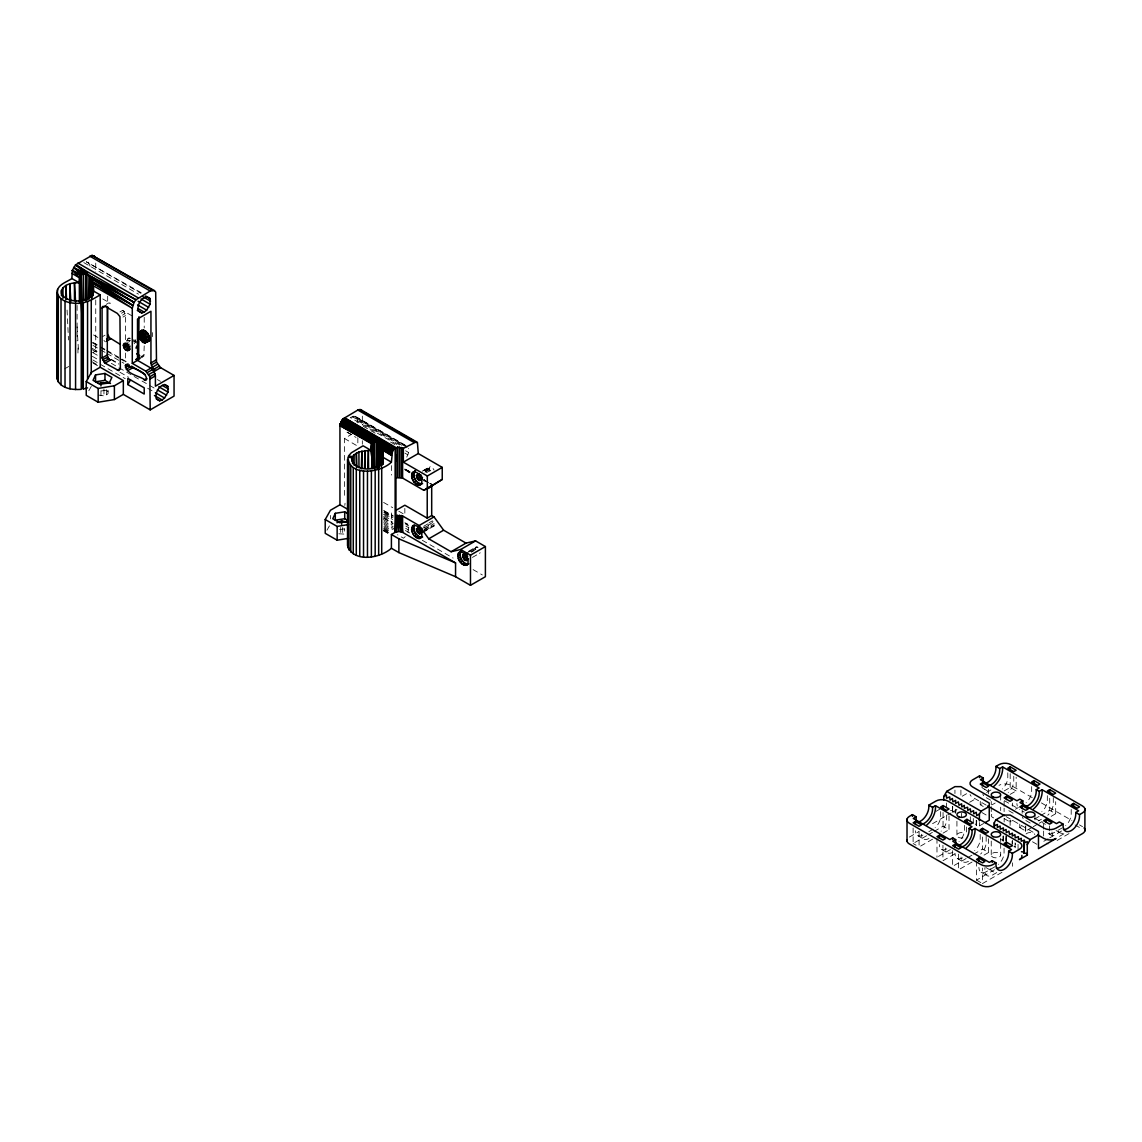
<?xml version="1.0" encoding="UTF-8"?>
<svg xmlns="http://www.w3.org/2000/svg" width="1142" height="1142" viewBox="0 0 1142 1142"><rect width="100%" height="100%" fill="white"/><g stroke="black" fill="none" stroke-linecap="round" stroke-linejoin="round"><path stroke-width="0.75" stroke-dasharray="5 3.75" d="M976.282 820.413L976.41 825.737L979.393 825.923L979.393 822.526M955.526 812.133L952.399 811.805L952.414 806.637M952.399 811.805L952.871 805.838M955.854 812.476L955.854 809.164M976.267 825.58L976.738 821.255M1003.133 841.097L1003.147 835.93M1003.161 840.926L1003.161 835.83L1003.161 840.926L1003.59 836.715M1006.102 842.81L1006.116 835.915M1012.54 843.567L1012.554 840.284M1015.081 842.81L1015.067 847.992L1015.524 843.61M424.139 481.31L424.196 479.454M344.798 505.435L345.055 503.222M357.218 422.811L357.218 418.686L355.29 416.33L350.237 417.529L398.672 445.508M406.752 457.114L408.679 452.532L408.679 448.406M407.937 532.372L408.679 525.92L406.752 523.564L405.239 523.307M77.956 348.01L77.956 353.62M144.22 345.84L143.821 356.247L138.596 359.259M126.776 340.958L128.761 337.904L130.117 338.275L126.776 340.958L129.603 340.402M429.963 471.161L429.078 468.249L430.177 466.578L432.404 467.421L434.103 470.133M423.653 526.334L429.278 523.079L432.147 526.533L433.989 526.077L434.103 523.536L432.404 520.823L428.179 523.264M475.529 549.787L475.643 547.246L478.641 547.518L467.378 554.027M152.6 336.647L152.6 332.593M137.354 342.243L134.713 341.686L135.784 339.617L133.685 337.818M88.848 390.707L91.46 386.082M326.955 530.231L329.567 525.606M134.114 343.742L135.955 341.586L134.328 339.631M128.561 342.272L130.302 340.444M98.355 395.018L103.951 395.889L106.563 395.018L108.062 393.519L108.062 386.624M405.239 536.626L403.497 538.21L397.445 534.727M479.454 553.342L480.225 552.771M128.932 340.83L130.002 340.145M106.177 304.4L108.79 302.901L110.289 303.301L102.737 298.933M119.981 311.909L122.594 310.396L133.029 316.434M121.48 313.236L124.078 311.723L125.577 315.563L125.577 340.544M122.565 315.121L125.177 313.622M122.965 317.076L125.577 315.563M102.452 336.676L105.064 335.163M64.409 368.966L68.891 366.382M92.759 352.607L95.742 350.88L98.812 352.65M141.608 356.261L144.22 354.762M344.427 495.314L344.427 438.471L351.879 434.16M423.125 470.647L430.177 466.578M422.354 471.203L429.406 467.135M424.196 470.747L431.248 466.678M424.853 470.69L429.078 468.249M425.352 471.489L432.404 467.421M425.052 472.131L429.278 469.69M426.38 472.717L433.418 468.648M420.741 529.374L433.418 522.051M424.324 527.818L429.963 524.563M424.239 529.231L434.103 523.536M423.939 529.859L430.977 525.805M423.025 531.473L434.303 524.963M425.095 530.602L432.147 526.533M422.711 532.586L433.989 526.077M468.605 551.3L476.414 546.675M466.222 553.285L477.484 546.775M469.69 551.6L475.329 548.346M471.303 552.228L474.116 550.601M472.417 557.41L478.055 554.155M935.912 811.405L939.837 809.15M962.235 796.202L966.617 793.676M909.389 837.057L918.653 831.704M932.557 823.682L951.1 812.976M952.642 812.076L957.282 809.407M969.644 802.269L975.825 798.701M986.631 792.462L991.27 789.779M928.817 831.69L933.2 829.163M913.115 828.007L913.115 843.51L926.59 835.744M928.089 834.873L932.571 832.275M934.07 831.419L943.049 826.237L949.016 829.677L949.016 815.902M980.25 801.313L980.25 804.753L983.233 803.026M1004.189 790.935L1010.185 787.48L1016.152 790.921L1016.152 777.145M932.557 839.184L919.082 846.964L919.082 828.007M943.035 833.132L949.016 829.677M992.198 804.753L995.196 803.012M1010.156 794.375L1016.152 790.921M979.393 825.923L983.619 823.482M1015.424 809.25L1018.35 807.565M938.481 856.429L950.458 849.52M954.926 853.831L942.949 860.74L942.949 845.237M1004.118 818.543L1010.085 821.983L1013.082 820.256M966.118 858.556L952.642 866.335L952.642 847.393M967.617 857.699L972.099 855.101M973.598 854.245L982.577 849.063L988.544 852.503L988.544 838.728M1019.777 824.139L1019.777 827.579L1022.775 825.852M1034.752 818.942L1039.234 816.344M1040.733 815.488L1049.712 810.306L1055.679 813.746L1055.679 801.684M1038.521 820.898L1041.447 819.214M972.085 862.01L958.609 869.79L958.609 850.833M984.061 855.101L988.544 852.503M1019.777 827.579L1025.744 831.033L1031.726 827.565M1033.225 826.708L1037.721 824.11M1039.22 823.254L1042.203 821.526M1051.197 816.33L1055.679 813.746M995.139 866.607L986.36 871.674A10.549 6.095 -60 0 1 978.908 867.378M1062.274 827.85L1053.495 832.918A10.549 6.095 -60 0 1 1047.028 832.347M976.51 861.168L976.51 880.125L994.482 869.747M1048.142 838.77L1043.645 841.368L1048.128 843.952M1061.603 830.991L1049.641 837.9L1049.612 832.746M996.723 872.588L992.327 875.129A10.549 6.095 -60 0 1 984.875 870.818L984.875 867.72M1063.844 833.831L1059.462 836.372A10.549 6.095 -60 0 1 1057.535 837.186M1001.948 872.331L982.477 883.565L982.477 868.063M1057.092 840.483L1069.069 833.574M950.429 810.477L952.871 810.763M127.347 338.931L130.117 338.275M101.495 390.949L109.346 389.736M339.659 529.602L345.94 528.632M338.86 533.799L344.641 534.099L344.641 528.932M133.014 341.843L135.955 341.586M1013.925 846.45L1015.524 846.921M975.154 824.053L976.738 824.538M141.151 292.68L86.235 261.761L141.023 293.38M141.237 356.475L142.736 356.875M1000.578 839.698L1003.59 840.041M409.507 472.46L404.839 469.904L409.949 472.859M423.525 480.097L428.193 482.638M423.882 479.84L428.407 482.638M429.992 483.394L432.975 485.093L429.892 483.48M1032.254 797.63L1010.927 785.325A8.437 4.868 0 0 0 998.993 785.325M1041.404 802.912L1071.867 820.513M1079.49 824.909L1082.53 826.665M1075.079 824.938L1079.547 827.522M355.29 416.33L406.752 446.051M356.475 417.23L407.937 446.936M353.763 416.088L405.239 445.794M357.218 418.686L407.166 447.521M352.036 416.487L403.497 446.208M83.809 262.603L138.482 294.165M357.475 420.599L399.857 445.066M363.27 426.309L376.903 434.174M390.521 442.04L396.574 445.537M405.653 450.776L408.679 452.532M404.91 453.103L407.937 454.859M984.547 789.236L989.115 791.877M1004.346 800.67L1019.578 809.45M1034.738 818.214L1045.401 824.367M1056.064 830.519L1059.105 832.275M986.303 797.701L990.785 800.285A10.549 6.095 -60 0 1 989.6 799.186M1013.168 813.204L1008.686 810.62A10.549 6.095 -60 0 0 1010.227 811.091M1025.844 820.527L1030.312 823.111A10.549 6.095 -60 0 1 1029.128 822.012M1048.213 833.446L1054.18 836.886A10.549 6.095 -60 0 1 1051.996 832.061M347.311 432.176L351.85 434.788M346.982 432.19L356.061 437.429M410.249 471.96L405.681 469.348M986.174 805.11L972.47 797.187A8.437 4.868 0 0 1 970.1 794.504M1005.988 816.544L1034.923 833.26M980.25 804.753L983.233 806.48M344.427 438.471L356.547 445.48M981.792 812.476L986.26 815.06M1032.511 841.768L1038.478 845.208M93.501 334.949L97.984 337.532M383.612 502.437L392.705 507.69M398.772 511.202L403.326 513.814M92.902 342.329L99.04 345.883M100.582 346.768L105.178 349.423M106.72 350.308L128.218 362.728M157.396 379.572L160.465 381.342M383.712 510.474L393.133 515.699M404.91 522.708L407.937 524.449M92.374 342.814L98.883 346.568M100.41 347.454L118.839 358.103M120.024 358.774L126.519 362.528M384.04 511.074L393.119 516.312M384.469 511.93L392.034 516.298M405.653 524.164L408.679 525.92M383.826 512.358L392.905 517.611M93.016 345.441L99.168 348.981M100.696 349.866L105.307 352.521M106.848 353.42L123.936 363.284M384.726 513.843L392.291 518.211M405.91 526.077L408.936 527.832M383.541 514.271L392.62 519.524M384.469 516.056L392.034 520.424M405.653 528.289L408.679 530.045M92.131 348.281L98.883 352.179M111.159 359.273L118.839 363.698M383.312 516.741L392.405 521.98M111.102 359.744L118.782 364.184M92.188 349.68L98.212 353.178M383.84 518.068L393.091 523.421M405.396 530.516L410.007 533.186M422.326 540.294L453.088 558.053M473.088 569.601L482.324 574.926M383.712 518.382L392.791 523.636M383.312 519.61L392.391 524.863M985.889 867.52L991.97 871.032M92.902 352.678L99.04 356.233M111.331 363.327L117.712 367.01M118.996 367.753L140.509 380.172M142.036 381.057L148.431 384.74M149.716 385.482L156.111 389.179M384.04 521.523L393.133 526.762M383.641 522.75L395.76 529.731M384.04 524.392L393.119 529.631M92.374 356.347L98.512 359.887M120.024 372.306L128.632 377.274M147.661 388.266L154.727 392.348M384.411 525.948L391.977 530.316M383.826 526.862L391.392 531.23M917.683 835.601L923.65 839.042M941.55 849.377L947.517 852.817M957.224 858.427L963.191 861.867M981.092 872.202L987.059 875.643M92.816 359.958L125.263 378.701M384.155 528.161L391.72 532.529M383.541 528.775L389.593 532.272M384.411 530.074L390.464 533.571M92.131 361.8L98.269 365.354M383.312 530.059L389.365 533.557M383.641 530.659L389.693 534.156M93.144 363.185L97.755 365.84M383.312 530.687L389.365 534.17M913.115 843.51L916.098 845.237M976.51 880.125L980.992 882.709M423.839 479.854L428.378 482.481M404.996 469.205L409.578 471.889L404.967 469.234M122.594 310.396L124.078 311.723M103.951 340.516L105.435 341.843M106.563 390.278L108.062 391.792M88.291 262.16L90.147 266.257M132.843 339.431L134.713 341.686M77.071 326.812L78.527 351.408M67.078 310.053L68.491 339.959M1018.05 844.338L1018.079 849.52M1012.112 846.079L1012.083 840.897L1012.112 844.381M1006.116 835.716L1006.145 842.639L1006.131 835.858M973.312 818.514L973.327 823.696M970.315 816.773L970.343 821.969M961.378 813.347L961.393 816.801M955.411 809.906L955.426 813.361M952.414 806.438L952.442 811.634L952.428 806.538M946.447 802.997L946.475 808.179M1071.196 809.435L1071.196 814.089A10.549 6.095 -60 0 1 1065.672 825.595M1053.295 797.559L1053.295 803.754A10.549 6.095 -60 0 1 1047.771 815.26M1049.712 798.244L1049.712 810.306M1049.612 825.866L1049.612 831.033M1047.328 795.66L1047.328 800.314A10.549 6.095 -60 0 1 1041.804 811.819M1043.645 824.139L1043.645 829.306M1043.645 831.033L1043.645 836.201M1034.995 814.931L1034.995 820.099M1031.669 786.61L1031.669 791.263A10.549 6.095 -60 0 1 1026.13 802.783M1025.744 825.866L1025.744 831.033M1025.545 826.394L1025.545 833.289M1022.161 810.178L1022.161 813.29M1013.768 776.274L1013.768 780.928A10.549 6.095 -60 0 1 1008.229 792.434M1012.469 803.04L1012.469 806.138M1012.412 862.838L1012.412 866.278M1010.185 773.691L1010.185 787.48M1010.128 825.395L1010.128 818.514L1010.085 821.983M1007.801 772.834L1007.801 777.488A10.549 6.095 -60 0 1 1002.262 788.994M1004.161 818.514L1004.161 821.954M1004.118 801.313L1004.118 806.48M1004.118 808.208L1004.118 811.648M1004.061 848.192L1004.061 852.846A10.549 6.095 -60 0 1 998.536 864.351M1000.678 795.117L1000.678 800.285M1000.678 807.18L1000.678 810.62M1000.678 838.185L1000.678 841.625M1000.678 843.353L1000.678 855.401A4.754 2.741 0 0 1 993.155 857.328A4.754 2.741 0 0 1 994.04 852.603A4.754 2.741 0 0 1 1000.678 855.401M991.242 801.427L991.242 804.867M991.242 806.595L991.242 815.202M991.242 841.04L991.242 854.816M988.601 789.25L988.601 793.904M986.16 836.315L986.16 842.511A10.549 6.095 -60 0 1 980.635 854.016M982.577 837L982.577 849.063M980.193 834.417L980.193 839.07A10.549 6.095 -60 0 1 974.668 850.576M966.375 826.979L966.375 833.874M964.533 825.366L964.533 830.02A10.549 6.095 -60 0 1 959.009 841.54M960.907 790.093L960.907 796.973M956.925 821.226L956.925 835.016M954.94 790.093L954.94 793.533M946.632 815.031L946.632 819.685A10.549 6.095 -60 0 1 941.108 831.205M943.049 812.447L943.049 826.237M940.665 811.591L940.665 816.244A10.549 6.095 -60 0 1 935.141 827.75M936.982 838.342L936.982 857.299M404.839 508.376L404.839 513.115M391.406 465.608L391.406 475.072M391.406 512.972L391.406 522.451M362.328 416.145L362.328 424.924M362.328 440.712L362.328 444.224M357.846 437.829L357.846 444.937M342.686 527.504L342.686 534.399M340.687 527.404L340.687 534.299M330.438 515.442L330.438 518.896M144.22 317.29L144.22 327.997M125.577 353.035L125.577 361.957M107.676 296.192L107.676 303.329M106.563 389.85L106.563 395.018M103.951 388.994L103.951 395.889M100.953 390.721L100.953 395.889M95.742 263.103L95.742 271.882M95.742 299.961L95.742 350.88M77.099 305.442L77.099 340.973M1026.101 833.988A4.754 2.741 0 0 1 1030.783 832.575A4.754 2.741 0 0 1 1034.823 834.531M993.683 817.9A4.754 2.741 0 0 1 992.983 813.361M962.991 837.928A4.754 2.741 0 0 1 957.31 836.415A4.754 2.741 0 0 1 959.18 832.961A4.754 2.741 0 0 1 965.347 833.589M1024.303 812.048A15.817 9.136 -60 0 1 1022.561 811.177M984.775 789.222A15.817 9.136 -60 0 1 981.663 786.881M1017.308 805.981A15.817 9.136 -60 0 1 1016.88 803.554M1062.902 833.374A15.817 9.136 -60 0 1 1057.749 830.805M993.726 871.903A15.817 9.136 -60 0 1 989.714 867.563M968.459 861.339A10.549 6.095 -60 0 1 961.007 857.042M962.492 857.899A10.549 6.095 -60 0 1 955.04 853.588M946.832 848.849A10.549 6.095 -60 0 1 939.366 844.552M952.799 852.303A10.549 6.095 -60 0 1 945.333 847.992M928.931 838.513A10.549 6.095 -60 0 1 921.466 834.217M922.964 835.073A10.549 6.095 -60 0 1 915.499 830.762M1023.161 818.571A10.549 6.095 -60 0 1 1022.418 816.915M983.633 795.746A10.549 6.095 -60 0 1 982.891 794.09M409.136 471.56L404.668 469.019L409.122 471.575M432.975 485.093L429.949 483.337L432.918 485.107M976.31 825.409L976.282 820.227L976.31 825.409"/><path stroke-width="1.5" d="M92.759 295.935C96.442 281.803 87.977 270.84 75.558 264.873L72.331 270.468L71.875 278.534C66.507 282.231 57.043 284.672 57.1 292.695L57.1 378.816C60.069 388.565 72.531 390.093 81.253 389.336L81.253 303.201L80.154 300.846C73.459 301.331 64.723 300.232 61.497 293.437L61.44 290.539C64.323 283.801 72.817 282.559 79.326 282.845L80.068 275.565L83.523 273.809L85.978 273.966L135.969 299.761L150.187 291.024L154.413 290.61L155.697 292.095L156.497 362.1L160.637 367.681L174.055 375.433L174.055 396.103L150.187 409.878L123.336 394.375L114.386 399.543L98.169 402.241L86.235 395.346L86.235 381.571L91.46 372.306L100.211 367.239L123.336 380.6L123.336 394.375M383.341 462.653L382.37 447.15L380.4 443.667L341.786 420.313L339.945 425.552L339.945 504.793L330.438 510.274L325.213 519.539L325.213 533.328L337.147 540.209L348.51 538.325M979.408 820.827L979.408 814.032L981.035 811.191L989.243 806.452M1027.129 853.474L1024.003 853.145L1024.36 840.084L1021.176 841.254L1021.305 838.257L1018.478 839.698L1018.393 836.629L1015.209 837.814L1014.91 834.631L1012.226 836.087L1012.426 833.189L1009.528 834.517L1008.943 831.176L1006.259 832.632L1006.088 829.477L1003.276 830.919L1003.404 827.921L1000.292 829.192L1000.121 826.023L997.309 827.479L997.437 824.467L994.325 825.737L994.325 822.64L995.952 819.799L1004.161 815.06L1010.128 815.06L1038.478 831.433L1038.478 848.649L1056.007 838.528A8.437 4.868 0 0 1 1044.073 838.528L1037.978 835.016M1024.003 853.145L1024.488 840.612M91.517 297.962L91.603 278.548L134.042 302.359L135.969 299.761L75.558 264.873L92.059 255.351L154.413 290.61M373.091 468.206L373.22 441.726L340.159 423.825L371.764 443.182L372.035 467.992M376.289 467.792L376.403 441.483L340.801 422.026L374.191 441.44L377.559 441.811L393.676 449.477L397.616 447.136L403.34 448.378L416.416 441.811M379.001 467.192L379.087 442.582L340.801 422.026L376.403 441.483L377.031 468.149M381.2 466.093L381.271 444.738L392.477 451.318L391.406 462.153C380.828 472.817 349.081 477.142 347.939 457.171L352.022 457.799L352.022 461.311M382.798 464.323L382.37 447.15L391.692 453.331L382.641 448.363L382.856 464.194M79.926 302.002L80.068 275.565L72.331 270.468L79.326 277.677L79.398 302.259M89.39 298.976L89.747 275.95L134.042 302.359L132.286 308.24L132.286 363.37L145.719 371.121L149.845 376.703L150.187 409.878M85.507 300.603L85.978 273.966L75.558 264.873M92.659 295.264L92.645 282.902L132.286 308.24L92.759 285.429L92.702 293.408L91.16 296.078L88.277 298.348L82.195 300.532L82.195 386.653L83.295 389.022L87.563 387.88M413.19 472.074C418.928 471.075 423.468 479.098 421.355 484.051L420.356 484.979C414.617 485.964 410.078 477.956 412.191 472.988L415.431 470.775L412.191 472.988M411.591 529.702L413.19 525.463C418.928 524.478 423.468 532.486 421.355 537.454L420.356 538.367C415.574 539.424 412.219 533.799 411.591 529.702L413.832 528.418L414.432 525.092L412.191 526.391M422.597 483.68C416.859 484.679 412.319 476.657 414.432 471.689M465.251 565.361L468.834 563.777C462.853 568.844 455.786 558.638 458.442 553.085L461.668 550.872L458.442 553.085M467.492 564.062C462.439 563.049 458.713 556.625 460.669 551.786M371.179 468.277C375.989 462.767 365.112 443.053 375.204 441.354M367.852 468.034L368.395 450.448L358.931 451.904L354.12 454.744L352.564 456.629L352.564 463.652M361.315 468.777L361.886 451.047L361.971 468.605M364.512 468.206L365.083 450.548L365.226 468.12M383.341 459.084C380.928 472.688 352.022 472.303 352.022 457.799M396.517 455.43L397.273 461.011M57.1 378.816L57.514 289.411M150.087 304.229L150.087 298.619L146.647 296.635C140.809 298.19 136.783 305.157 138.368 310.981L141.794 312.965L144.22 312.123L146.647 310.167L150.087 304.229L141.023 298.99M167.988 392.077L167.988 386.467L164.548 384.483C158.709 386.039 154.684 393.005 156.268 398.843L159.694 400.813L162.121 399.971L164.548 398.016L167.988 392.077L158.767 386.753M135.955 348.067L137.454 347.125L137.954 344.998L137.354 342.243M145.063 335.12L140.109 337.675L142.393 333.021L139.767 335.377L141.451 339.902L146.433 340.088L143.278 341.23L141.451 339.902L142.35 336.376L144.777 333.935M102.081 308.026L102.48 306.541L105.064 306.313L117.369 313.422L119.953 316.634L120.353 368.538L118.868 370.665L105.064 363.156L102.081 357.988L102.081 308.026L105.992 305.77M138.596 359.259L138.996 316.734M421.412 477.456L421.298 479.997L419.457 480.454L417.287 478.484L416.402 475.572L418.557 474.001L420.741 475.971M421.412 530.844L421.298 533.4L419.457 533.856L417.287 531.887L416.402 528.974L418.557 527.404L420.741 529.374M462.653 555.669L463.738 553.998L465.965 554.841L467.863 558.995L466.778 560.651L464.551 559.823L462.853 557.11L462.653 555.669L465.465 554.041M139.067 337.732L139.167 332.964L141.808 330.281L143.664 330.181C147.718 331.794 150.544 336.619 149.374 340.916L144.734 342.914L142.636 342.3L139.067 337.732L139.824 335.091M146.404 337.333L147.746 333.364L144.906 334.663L142.836 332.765L140.723 332.136L139.167 332.964L141.808 330.281L140.723 332.136L143.664 330.181L142.836 332.765L145.791 331.28L144.906 334.663L146.904 340.059L146.304 342.1L144.734 342.914L149.374 340.916L146.904 340.059L149.745 338.717L146.404 337.333L149.159 336.019M95.557 374.89L93.044 380.329L99.925 384.312L109.346 382.856L111.873 377.417L104.978 373.434L95.557 374.89L95.557 381.785L104.978 380.329L110.489 383.512M347.468 513.443L344.713 511.844L335.291 513.3L332.779 518.739L339.659 522.708L347.511 521.494M144.906 341.144L145.348 337.39L144.006 335.148L140.566 333.907M127.818 384.554L127.818 378.359L144.22 387.823L144.22 394.033L127.818 384.554L130.502 379.901M943.749 799.985L943.749 796.545L946.732 791.377L954.94 786.638L960.907 786.638L989.243 803.012L989.243 820.227L985.032 822.668M1021.819 855.429A8.437 4.868 0 0 1 1019.449 859.641L1027.286 855.115L1027.286 844.78L1030.27 839.613L1038.478 834.873M140.566 331.565L138.553 335.006L140.195 333.764M393.676 449.477L341.786 420.313L343.043 418.857L393.676 449.477L392.477 451.318L381.956 446.022L382.056 463.595M1027.386 854.202L1027.286 855.115M374.704 469.519L374.191 441.44L340.159 423.825L372.592 442.097L371.764 443.182L339.945 425.552L371.664 443.867L371.949 468.491L371.664 450.747L363.07 445.794L351.336 452.774L348.481 456.001L352.564 456.629M137.954 344.998L136.312 347.025L137.454 347.125M130.045 348.039L125.406 349.752L130.074 346.14L123.907 347.639L123.336 345.284L123.907 343.585L125.406 343.2L128.732 346.369L128.732 350.423L125.406 349.752L123.907 347.639L127.404 343.614M145.605 336.076L141.451 339.902M125.406 365.383L126.319 364.441C132.058 369.137 146.147 370.165 146.633 379.444L145.719 380.386C139.981 375.689 125.891 374.662 125.406 365.383L128.018 363.87M466.607 565.076L467.606 564.162C469.719 559.195 465.165 551.172 459.441 552.171M142.393 333.021L139.767 335.377L141.979 334.52M336.933 522.75L341.672 520.838L346.94 522.251M125.577 343.499L123.336 345.284L127.262 343.028M129.417 349.138L127.247 350.808L130.159 349.324M123.907 347.639L128.96 344.242M395.96 477.699L402.598 478.084L423.81 490.332L442.24 479.44L442.24 467.392L418.272 453.545L403.34 462.153L403.34 448.378M347.511 459.441L347.511 545.562C353.463 563.22 380.172 558.295 391.406 548.288L398.872 552.585L455.558 576.71L470.475 585.318L485.393 576.71L485.393 546.561L475.586 540.894L466.007 543.121L443.624 530.202L434.031 516.912L431.69 515.556L427.222 518.14L427.222 488.862L432.975 485.093L423.81 490.332M427.222 488.862L442.24 479.44M83.295 389.022L83.295 302.887L91.26 300.06L100.211 294.893L100.211 367.239M106.563 339.003L109.161 337.504L119.839 344.113M106.748 341.087L110.66 338.817M102.081 357.988L107.305 354.976L107.305 306.798M102.48 359.944L107.705 356.932L107.305 354.976M103.579 361.828L108.79 358.816L110.289 360.144L105.064 363.156M117.369 370.265L119.981 368.752M160.637 367.681L155.412 370.693L136.012 359.487L139.938 357.232M140.123 358.388L137.511 359.887L136.012 359.487M125.406 367.182L129.317 364.926M132.286 363.37L137.511 360.358L137.511 319.018L150.944 311.266L150.944 362.942L152.243 367.353L155.412 370.693M126.319 369.18L131.544 366.168L144.977 374.476M127.818 370.608L133.029 367.596M150.944 362.942L156.154 359.93M86.235 381.571L98.169 388.451L114.386 385.768L123.336 380.6M151.272 365.112L156.497 362.1M145.719 371.121L150.944 368.109L154.099 371.45L155.412 375.861L155.412 386.196L174.055 375.433M152.243 367.353L157.468 364.341M147.432 372.506L152.643 369.494M153.699 369.309L158.924 366.297M148.874 374.462L154.099 371.45M144.22 380.072L146.833 378.573M149.845 376.703L155.069 373.677M150.187 378.873L155.412 375.861M418.272 453.545L417.415 442.382L360.472 409.521L357.846 410.049L343.043 418.857L395.146 448.021L395.146 532.358L391.406 534.499L391.406 548.288M411.648 474.444L413.875 473.159M411.591 476.3L413.832 475.015M416.402 475.572L419.228 473.944M412.048 478.384L414.289 477.085M416.602 477.013L420.827 474.572M412.976 480.468L415.217 479.183M417.287 478.484L421.512 476.043M418.3 479.726L422.526 477.285M414.275 482.367L416.502 481.082M419.457 480.454L422.283 478.826M403.34 462.153L427.322 476L442.24 467.392M415.802 483.894L418.043 482.595M417.444 484.893L419.685 483.594M419.014 485.264L421.241 483.965M395.889 510.388L404.839 505.221L427.222 518.14M411.648 527.847L413.875 526.548M455.558 576.71L455.558 562.92L402.598 532.358L398.872 531.458L395.146 532.358L395.96 515.599L402.598 515.984L419.114 525.52L434.031 516.912M416.402 528.974L419.228 527.347M412.048 531.772L414.289 530.488L413.832 528.418M416.602 530.402L420.827 527.961M412.976 533.871L415.217 532.572L414.289 530.488M417.287 531.887L421.512 529.445M418.3 533.114L422.526 530.673M414.275 535.769L416.502 534.47L419.685 536.997L422.597 537.083M419.457 533.856L422.283 532.229M415.802 537.282L418.043 535.998M417.444 538.282L419.685 536.997M419.014 538.667L421.241 537.368M419.114 525.52L428.707 538.81L443.624 530.202M428.707 538.81L451.09 551.729L466.007 543.121M451.09 551.729L460.669 549.516L475.586 540.894M457.885 554.541L460.126 553.256M457.842 556.397L460.083 555.112M462.967 554.555L465.779 552.928M458.299 558.481L460.54 557.182M462.853 557.11L467.078 554.669M459.227 560.565L461.454 559.28M463.524 558.581L467.749 556.154M460.669 549.516L470.475 555.169L485.393 546.561M464.551 559.823L467.363 558.195M460.512 562.464L462.753 561.179M465.708 560.551L468.52 558.938M462.053 563.991L464.294 562.692M463.681 564.99L465.922 563.691M916.426 820.798A11.606 6.695 -60 0 1 916.155 818.514L916.155 816.787L912.415 814.631L909.389 816.387A8.437 4.868 0 0 0 909.389 823.282L980.992 864.622A8.437 4.868 0 0 0 992.926 864.622L995.952 862.867L995.952 864.594A11.606 6.695 -60 0 0 1004.161 869.319A11.606 6.695 -60 0 0 1012.369 855.115L1012.369 853.388L1019.449 849.305A8.437 4.868 0 0 0 1019.449 842.411L947.846 801.07A8.437 4.868 0 0 0 935.912 801.07L928.831 805.153L928.831 806.88A11.606 6.695 -60 0 1 918.496 821.997M983.562 782.042A11.606 6.695 -60 0 1 983.276 779.758L983.276 778.03L979.551 775.875L972.47 779.972A8.437 4.868 0 0 0 972.47 786.852L1044.073 828.193A8.437 4.868 0 0 0 1056.007 828.193L1063.088 824.11L1063.088 825.837A11.606 6.695 -60 0 0 1071.296 830.562A11.606 6.695 -60 0 0 1079.504 816.359L1079.504 814.631L1075.764 812.476L1075.764 814.203A11.606 6.695 -60 0 1 1063.459 829.52M985.632 783.241A11.606 6.695 -60 0 0 995.952 768.123L995.952 766.396L998.993 764.655A8.437 4.868 0 0 1 1010.927 764.655L1082.53 805.995A8.437 4.868 0 0 1 1082.53 812.89L1079.504 814.631M916.155 816.787L913.272 818.457L949.816 839.556L952.699 837.885L955.683 839.613L955.683 841.34A11.606 6.695 -60 0 0 955.954 843.624M928.831 805.153L932.557 807.308L935.441 805.652L971.985 826.751L969.101 828.421L969.101 830.134A11.606 6.695 -60 0 1 958.78 845.251M983.276 778.03L980.393 779.701L1016.951 800.799L1019.835 799.129L1022.818 800.856L1022.818 802.569A11.606 6.695 -60 0 0 1023.089 804.867M995.952 766.396L999.693 768.552L1002.576 766.896L1039.12 787.994L1036.237 789.65L1036.237 791.377A11.606 6.695 -60 0 1 1025.916 806.495M915.499 821.469L913.115 822.84L919.082 826.294L921.466 824.909L915.499 821.469L915.499 824.567M943.049 805.567L940.665 806.937L946.632 810.392L949.016 809.007L943.049 805.567L943.049 809.007M982.634 782.713L980.25 784.083L986.217 787.537L988.601 786.153L982.634 782.713L982.634 785.81M1010.185 766.81L1007.801 768.181L1013.768 771.621L1016.152 770.25L1010.185 766.81L1010.185 770.25M939.366 835.245L936.982 836.629L942.949 840.069L945.333 838.685L939.366 835.245L939.366 838.342M966.917 819.342L964.533 820.727L970.5 824.167L972.884 822.782L966.917 819.342L966.917 822.782M1006.502 796.488L1004.118 797.873L1010.085 801.313L1012.469 799.928L1006.502 796.488L1006.502 799.586M1034.052 780.586L1031.669 781.97L1037.635 785.411L1040.019 784.026L1034.052 780.586L1034.052 784.026M955.683 839.613L952.799 841.283L989.343 862.381L992.227 860.711L995.952 862.867M969.101 828.421L972.085 830.134L974.968 828.478L1011.527 849.577L1008.643 851.233L1008.643 852.96A11.606 6.695 -60 0 1 996.338 868.277M1022.818 800.856L1019.934 802.512L1056.478 823.625L1059.362 821.954L1063.088 824.11M1036.237 789.65L1039.22 791.377L1042.104 789.722L1078.648 810.82L1075.764 812.476M955.04 844.295L952.642 845.665L958.609 849.12L961.007 847.735L955.04 844.295L955.04 847.393M982.577 828.393L980.193 829.763L986.16 833.203L988.544 831.833L982.577 828.393L982.577 831.833M1022.161 805.538L1019.777 806.909L1025.744 810.349L1028.128 808.979L1022.161 805.538L1022.161 808.636M1049.712 789.622L1047.328 791.006L1053.295 794.447L1055.679 793.076L1049.712 789.622L1049.712 793.076M978.908 858.07L976.51 859.455L982.477 862.895L984.875 861.511L978.908 858.07L978.908 861.168M1006.445 842.168L1004.061 843.538L1010.028 846.993L1012.412 845.608L1006.445 842.168L1006.445 845.608M1046.029 819.314L1043.645 820.698L1049.612 824.139L1051.996 822.754L1046.029 819.314L1046.029 822.411M1073.58 803.411L1071.196 804.782L1077.163 808.236L1079.547 806.852L1073.58 803.411L1073.58 806.852M146.433 340.088L143.278 341.23L144.934 339.659L142.35 336.376M98.355 383.398L103.951 382.527L106.563 383.398M325.213 519.539L337.147 526.433L348.51 524.549M347.468 520.324L344.713 518.739L335.291 520.195L335.291 513.3M57.1 292.695C60.069 302.43 72.531 303.958 81.253 303.201M142.636 342.3L146.276 342.3M371.664 450.747L368.395 450.448L368.58 468.034M979.408 814.032L976.71 815.588L976.253 812.247L973.726 813.846L973.569 810.692L970.743 812.133L970.286 808.807L967.759 810.406L967.602 807.251L964.348 808.35L964.319 805.353L961.792 806.966L961.635 803.797L959.023 805.267L958.352 801.912L955.54 803.354L955.668 800.356L952.842 801.798L952.385 798.472L950.058 800.099L949.701 796.916L946.575 798.187L946.418 795.018L943.749 796.545M1021.462 851.746L1024.474 852.103M391.406 534.499L398.872 538.81L455.558 562.92M72.331 270.468L81.467 274.408L82.824 320.374M81.467 274.408L73.616 267.485L85.978 273.966L86.606 300.589M340.801 422.026L377.559 441.811L377.874 468.391M92.645 282.902L132.743 305.342L91.603 278.548L91.817 298.148M359.23 409.507L416.53 442.582M92.059 255.351L152.471 290.225M357.846 410.049L413.789 442.354M89.775 256.136L150.187 291.024M145.548 296.006L150.087 298.619M143.007 296.777L150.558 301.145M77.842 263.031L138.253 297.905M138.139 301.288L148.703 307.384M137.582 304.928L146.647 310.167M138.182 308.64L144.22 312.123M391.406 455.273L382.827 450.305L382.641 448.363L391.406 455.273L382.784 449.406M137.268 310.353L141.794 312.965M71.875 273.366L79.326 277.677M987.702 805.995L1004.46 815.659M382.827 457.2L391.406 462.153M71.875 278.534L79.326 282.845M92.759 290.596L100.211 294.893M946.732 791.377L981.035 811.191M995.952 819.799L1030.27 839.613M1027.286 844.78L1027.272 841.697L1024.031 842.796L1024.046 852.974L1024.003 842.596M1008.643 851.233L1012.369 853.388M136.655 353.834L139.709 355.59M164.905 384.697L167.988 386.467M162.321 385.439L168.459 388.994M107.262 358.402L110.289 360.144M157.396 389.922L166.604 395.246M155.341 392.691L164.548 398.016M154.441 395.546L162.121 399.971M156.625 399.043L159.694 400.813M339.945 504.793L347.653 509.246M340.159 423.825L372.092 442.596M132.743 305.342L92.445 281.432L92.488 295.521M395.146 448.021L344.427 417.801L395.96 447.564L395.96 515.599L396.859 531.687L397.616 515.185L398.872 531.458L399.4 515.113L400.885 531.687L401.127 515.385L402.598 532.358L402.598 515.984M134.042 302.359L88.005 274.722L88.077 299.375M73.616 267.485L83.523 273.809L83.737 300.489M381.956 446.022L391.692 453.331M93.987 255.722L95.286 257.207M415.217 532.572L416.502 534.47M361.472 410.092L362.1 411.163M109.161 337.504L107.676 333.65L107.676 306.898M107.705 356.932L108.79 358.816M82.195 300.532L83.295 302.887M75.6 302.202L74.458 282.873L74.487 300.446M70.833 301.517L69.833 283.758L69.848 301.331M66.579 299.504L65.908 285.429L65.908 299.49M80.068 275.565L82.766 336.062M356.818 467.249L356.361 453.117L356.361 467.178M373.22 441.726L373.976 468.463M379.544 467.149L379.087 442.582L392.477 451.318L380.4 443.667L380.529 464.88M89.747 275.95L90.061 297.32M381.271 444.738L381.528 466.107M372.592 442.097L372.649 468.477M358.931 451.904L358.959 467.72M382.37 447.15L382.384 464.837M1084.9 808.679L1084.9 830.876M1039.22 791.377L1039.22 793.105A11.606 6.695 -60 0 1 1028.899 808.222M999.693 768.552L999.693 770.279A11.606 6.695 -60 0 1 989.357 785.396M994.325 822.64L994.325 827.736M992.227 860.711L992.227 862.438M979.551 775.875L979.551 777.602M972.085 830.134L972.085 831.861A11.606 6.695 -60 0 1 961.764 846.979M952.699 837.885L952.699 839.613M932.557 807.308L932.557 809.036A11.606 6.695 -60 0 1 922.236 824.153M912.415 814.631L912.415 816.359M907.019 819.071L907.019 841.269M470.475 555.169L470.475 585.318M431.69 486.278L431.69 515.556M427.322 476L427.322 488.062M402.598 447.95L402.598 478.084M401.127 447.35L401.127 477.499M399.4 447.064L399.4 477.213M398.872 538.81L398.872 552.585M397.616 447.136L397.616 477.285M381.713 467.749L381.713 553.884M378.659 469.205L378.659 555.326M375.176 470.276L375.176 556.397M371.393 470.932L371.393 557.053M367.467 471.146L367.467 557.267M363.541 470.904L363.541 557.039M359.759 470.233L359.759 556.368M356.29 469.148L356.29 555.283M354.12 454.744L354.12 465.294M353.263 467.692L353.263 553.813M350.78 465.922L350.78 552.043M348.952 463.895L348.952 550.03M347.853 461.711L347.853 547.832M344.713 511.844L344.713 518.739M341.672 520.838L341.672 524.278M337.147 526.433L337.147 540.209M114.386 385.768L114.386 399.543M104.978 373.434L104.978 380.329M100.953 382.527L100.953 385.967M98.169 388.451L98.169 402.241M91.26 300.06L91.26 373.891M87.563 301.745L87.563 379.087M75.572 303.415L75.572 389.55M70.019 302.701L70.019 388.837M65.023 301.117L65.023 387.252M62.967 287.77L62.967 298.319M61.44 290.539L61.44 295.807M61.011 298.79L61.011 384.925M58.299 295.906L58.299 382.028M935.441 805.652A15.817 9.136 -60 0 1 926.69 825.066M974.968 828.478A15.817 9.136 -60 0 1 966.218 847.878M1002.576 766.896A15.817 9.136 -60 0 1 993.811 786.31M1042.104 789.722A15.817 9.136 -60 0 1 1033.353 809.121M1084.086 827.893A8.437 4.868 0 0 1 1082.53 833.56L992.926 885.293A8.437 4.868 0 0 1 980.992 885.293L909.389 843.952A8.437 4.868 0 0 1 907.019 839.741M993.155 836.658A4.754 2.741 0 0 0 1000.678 834.731A4.754 2.741 0 0 0 994.04 831.933A4.754 2.741 0 0 0 993.155 836.658M958.852 816.844A4.754 2.741 0 0 0 966.375 814.931A4.754 2.741 0 0 0 959.723 812.133A4.754 2.741 0 0 0 958.852 816.844M1027.472 816.844A4.754 2.741 0 0 0 1034.995 814.931A4.754 2.741 0 0 0 1028.357 812.133A4.754 2.741 0 0 0 1027.472 816.844M993.155 797.045A4.754 2.741 0 0 0 1000.678 795.117A4.754 2.741 0 0 0 994.04 792.32A4.754 2.741 0 0 0 993.155 797.045"/></g></svg>
